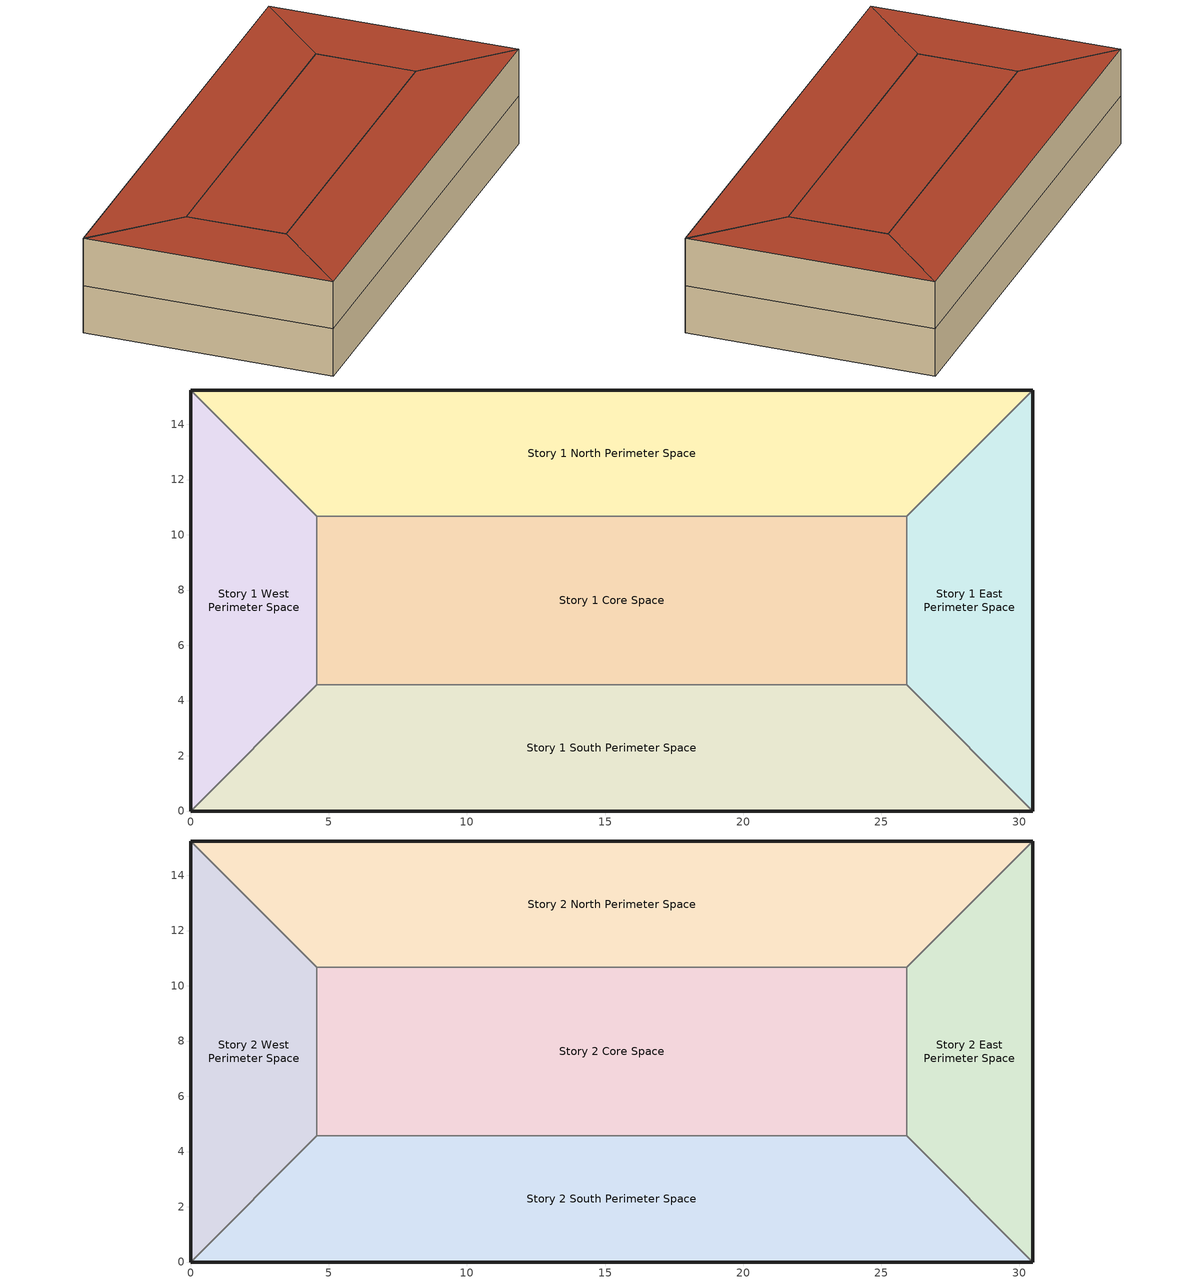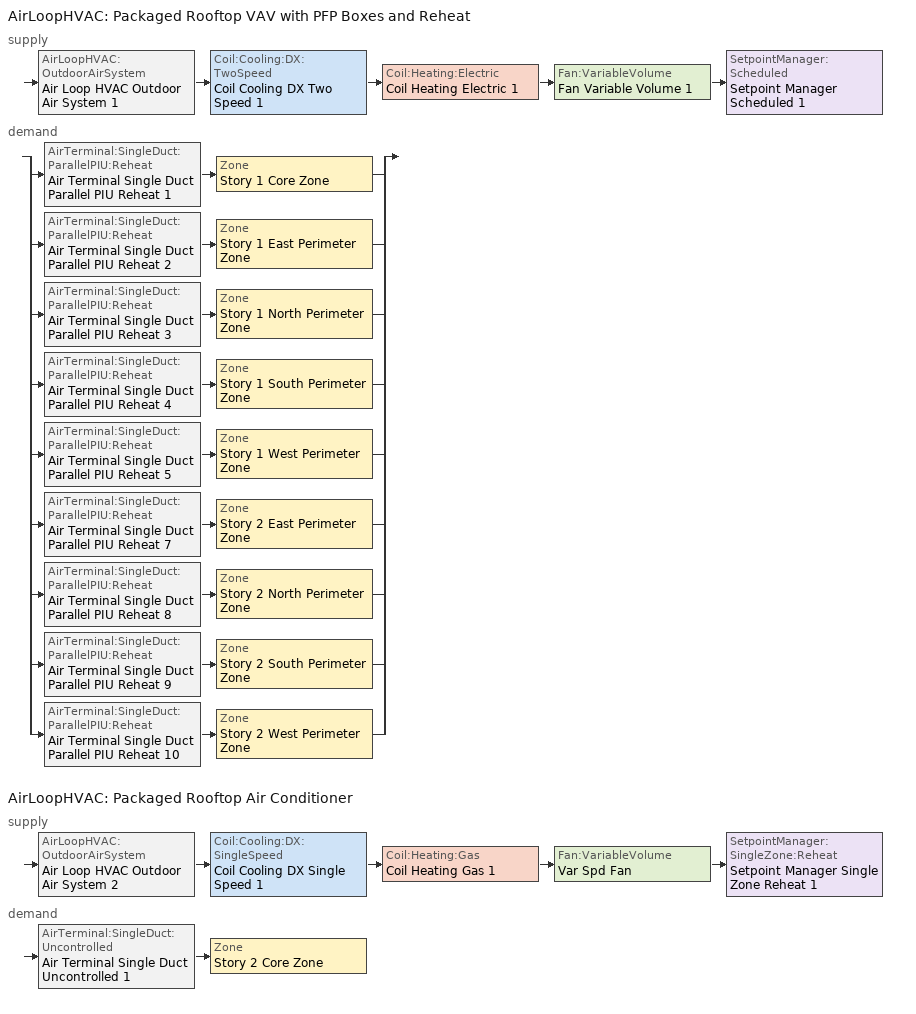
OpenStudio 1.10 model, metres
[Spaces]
Story 1 West Perimeter Space
 floor ground: 0,0 0,15.24 4.57,10.67 4.57,4.57 z0
 wall outside: 0,15.24 0,0 z0:3.05
 wall to Story 1 North Perimeter Space: 4.57,10.67 0,15.24 z0:3.05
 wall to Story 1 Core Space: 4.57,4.57 4.57,10.67 z0:3.05
 wall to Story 1 South Perimeter Space: 0,0 4.57,4.57 z0:3.05
Story 1 North Perimeter Space
 floor ground: 0,15.24 30.48,15.24 25.91,10.67 4.57,10.67 z0
 wall outside: 30.48,15.24 0,15.24 z0:3.05
 wall to Story 1 East Perimeter Space: 25.91,10.67 30.48,15.24 z0:3.05
 wall to Story 1 Core Space: 4.57,10.67 25.91,10.67 z0:3.05
Story 1 East Perimeter Space
 floor ground: 30.48,15.24 30.48,0 25.91,4.57 25.91,10.67 z0
 wall outside: 30.48,0 30.48,15.24 z0:3.05
 wall to Story 1 South Perimeter Space: 25.91,4.57 30.48,0 z0:3.05
 wall to Story 1 Core Space: 25.91,10.67 25.91,4.57 z0:3.05
Story 1 South Perimeter Space
 floor ground: 30.48,0 0,0 4.57,4.57 25.91,4.57 z0
 wall outside: 0,0 30.48,0 z0:3.05
 wall to Story 1 Core Space: 25.91,4.57 4.57,4.57 z0:3.05
Story 1 Core Space
 floor ground: 4.57,4.57 4.57,10.67 25.91,10.67 25.91,4.57 z0
Story 2 West Perimeter Space
 floor to Story 1 West Perimeter Space: 0,0 0,15.24 4.57,10.67 4.57,4.57 z3.05
 wall outside: 0,15.24 0,0 z3.05:6.1
 wall to Story 2 North Perimeter Space: 4.57,10.67 0,15.24 z3.05:6.1
 wall to Story 2 Core Space: 4.57,4.57 4.57,10.67 z3.05:6.1
 wall to Story 2 South Perimeter Space: 0,0 4.57,4.57 z3.05:6.1
 roof outside: 4.57,4.57 4.57,10.67 0,15.24 0,0 z6.1
Story 2 North Perimeter Space
 floor to Story 1 North Perimeter Space: 0,15.24 30.48,15.24 25.91,10.67 4.57,10.67 z3.05
 wall outside: 30.48,15.24 0,15.24 z3.05:6.1
 wall to Story 2 East Perimeter Space: 25.91,10.67 30.48,15.24 z3.05:6.1
 wall to Story 2 Core Space: 4.57,10.67 25.91,10.67 z3.05:6.1
 roof outside: 4.57,10.67 25.91,10.67 30.48,15.24 0,15.24 z6.1
Story 2 East Perimeter Space
 floor to Story 1 East Perimeter Space: 30.48,15.24 30.48,0 25.91,4.57 25.91,10.67 z3.05
 wall outside: 30.48,0 30.48,15.24 z3.05:6.1
 wall to Story 2 South Perimeter Space: 25.91,4.57 30.48,0 z3.05:6.1
 wall to Story 2 Core Space: 25.91,10.67 25.91,4.57 z3.05:6.1
 roof outside: 25.91,10.67 25.91,4.57 30.48,0 30.48,15.24 z6.1
Story 2 South Perimeter Space
 floor to Story 1 South Perimeter Space: 30.48,0 0,0 4.57,4.57 25.91,4.57 z3.05
 wall outside: 0,0 30.48,0 z3.05:6.1
 wall to Story 2 Core Space: 25.91,4.57 4.57,4.57 z3.05:6.1
 roof outside: 25.91,4.57 4.57,4.57 0,0 30.48,0 z6.1
Story 2 Core Space
 floor to Story 1 Core Space: 4.57,4.57 4.57,10.67 25.91,10.67 25.91,4.57 z3.05
 roof outside: 25.91,4.57 25.91,10.67 4.57,10.67 4.57,4.57 z6.1
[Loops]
AirLoopHVAC 'Packaged Rooftop VAV with PFP Boxes and Reheat'
 supply: AirLoopHVAC:OutdoorAirSystem 'Air Loop HVAC Outdoor Air System 1' > Coil:Cooling:DX:TwoSpeed 'Coil Cooling DX Two Speed 1' > Coil:Heating:Electric 'Coil Heating Electric 1' > Fan:VariableVolume 'Fan Variable Volume 1' > SetpointManager:Scheduled 'Setpoint Manager Scheduled 1'
 demand: split
  | AirTerminal:SingleDuct:ParallelPIU:Reheat 'Air Terminal Single Duct Parallel PIU Reheat 1' > Zone 'Story 1 Core Zone'
  | AirTerminal:SingleDuct:ParallelPIU:Reheat 'Air Terminal Single Duct Parallel PIU Reheat 2' > Zone 'Story 1 East Perimeter Zone'
  | AirTerminal:SingleDuct:ParallelPIU:Reheat 'Air Terminal Single Duct Parallel PIU Reheat 3' > Zone 'Story 1 North Perimeter Zone'
  | AirTerminal:SingleDuct:ParallelPIU:Reheat 'Air Terminal Single Duct Parallel PIU Reheat 4' > Zone 'Story 1 South Perimeter Zone'
  | AirTerminal:SingleDuct:ParallelPIU:Reheat 'Air Terminal Single Duct Parallel PIU Reheat 5' > Zone 'Story 1 West Perimeter Zone'
  | AirTerminal:SingleDuct:ParallelPIU:Reheat 'Air Terminal Single Duct Parallel PIU Reheat 7' > Zone 'Story 2 East Perimeter Zone'
  | AirTerminal:SingleDuct:ParallelPIU:Reheat 'Air Terminal Single Duct Parallel PIU Reheat 8' > Zone 'Story 2 North Perimeter Zone'
  | AirTerminal:SingleDuct:ParallelPIU:Reheat 'Air Terminal Single Duct Parallel PIU Reheat 9' > Zone 'Story 2 South Perimeter Zone'
  | AirTerminal:SingleDuct:ParallelPIU:Reheat 'Air Terminal Single Duct Parallel PIU Reheat 10' > Zone 'Story 2 West Perimeter Zone'
AirLoopHVAC 'Packaged Rooftop Air Conditioner'
 supply: AirLoopHVAC:OutdoorAirSystem 'Air Loop HVAC Outdoor Air System 2' > Coil:Cooling:DX:SingleSpeed 'Coil Cooling DX Single Speed 1' > Coil:Heating:Gas 'Coil Heating Gas 1' > Fan:VariableVolume 'Var Spd Fan' > SetpointManager:SingleZone:Reheat 'Setpoint Manager Single Zone Reheat 1'
 demand: AirTerminal:SingleDuct:Uncontrolled 'Air Terminal Single Duct Uncontrolled 1' > Zone 'Story 2 Core Zone'
[Site]
Portland International Ap: Latitude {deg}=45.6; Longitude {deg}=-122.62; Time Zone {hr}=-8; Elevation {m}=6
[ClimateZones]
Climate Zone Institution Name 1=ASHRAE; Climate Zone Document Name 1=ANSI/ASHRAE Standard 169; Climate Zone Document Year 1=2006; Climate Zone Value 1=4C; Climate Zone Institution Name 2=CEC; Climate Zone Document Name 2=California Climate Zone Descriptions; Climate Zone Document Year 2=1995
[Building]
Building 1: Space Type=DOE Ref Pre-1980 - PriSchl - Classroom; Default Construction Set=DOE Ref Pre-1980 - CZ4c - PriSchl; Standards Building Type=PrimarySchool
[SizingPeriod:DesignDay] Barometric Pressure {Pa}=101253; Sky Clearness=0; Rain Indicator=0; Snow Indicator=0; Day of Month=21; Daylight Saving Time Indicator=0; Dry-Bulb Temperature Range Modifier Type=DefaultMultipliers
Name | Maximum Dry-Bulb Temperature {C} | Daily Dry-Bulb Temperature Range {deltaC} | Humidity Indicating Conditions at Maximum Dry-Bulb | Wind Speed {m/s} | Wind Direction {deg} | Month | Day Type | Humidity Indicating Type | Solar Model Indicator | ASHRAE Taub | ASHRAE Taud
Portland International Ap Ann Clg .4% Condns DP=>MDB | 24 | 12.2 | 17.1 | 4.7 | 310 | 8 | SummerDesignDay | Dewpoint | ASHRAETau | 0.358 | 2.549
Portland International Ap Ann Clg .4% Condns Enth=>MDB | 30.8 | 12.2 | 59900 | 4.7 | 310 | 8 | SummerDesignDay | Enthalpy | ASHRAETau | 0.358 | 2.549
Portland International Ap Ann Clg .4% Condns WB=>MDB | 30.6 | 12.2 | 20.8 | 4.7 | 310 | 8 | SummerDesignDay | Wetbulb | ASHRAETau | 0.358 | 2.549
Portland International Ap Ann Clg .4% Condns DB=>MWB | 32.9 | 12.2 | 19.7 | 4.7 | 310 | 8 | SummerDesignDay | Wetbulb | ASHRAETau | 0.358 | 2.549
Portland International Ap Ann Htg Wind 99.6% Condns WS=>MCDB | 1.9 | 0 | 1.9 | 14.3 | 120 | 12 | WinterDesignDay | Wetbulb | ASHRAEClearSky
Portland International Ap Ann Htg 99.6% Condns DB | -4.5 | 0 | -4.5 | 5.1 | 120 | 12 | WinterDesignDay | Wetbulb | ASHRAEClearSky
Portland International Ap Ann Hum_n 99.6% Condns DP=>MCDB | -1.5 | 0 | -12.7 | 5.1 | 120 | 12 | WinterDesignDay | Dewpoint | ASHRAEClearSky
[DefaultConstructionSet]
DOE Ref Pre-1980 - CZ4c - PriSchl: Default Exterior Surface Constructions=Default Surface Constructions 1; Default Interior Surface Constructions=Default Surface Constructions 2; Default Ground Contact Surface Constructions=Default Surface Constructions 3; Default Exterior SubSurface Constructions=Default Sub Surface Constructions 1; Default Interior SubSurface Constructions=Default Sub Surface Constructions 2; Interior Partition Construction=Interior Partition
[DefaultSurfaceConstructions]
Name | Floor Construction | Wall Construction | Roof Ceiling Construction
Default Surface Constructions 1 | ExtSlabCarpet 4in ClimateZone 1-8 | CBECS Before-1980 ExtWall SteelFrame ClimateZone 4c | CBECS Before-1980 ExtRoof IEAD ClimateZone 4c
Default Surface Constructions 2 | Interior Floor | Interior Wall | Interior Ceiling
Default Surface Constructions 3 | ExtSlabCarpet 4in ClimateZone 1-8 | ExtSlabCarpet 4in ClimateZone 1-8 | ExtSlabCarpet 4in ClimateZone 1-8
[Construction]
ExtSlabCarpet 4in ClimateZone 1-8: MAT-CC05 4 HW CONCRETE, CP02 CARPET PAD
CBECS Before-1980 ExtWall SteelFrame ClimateZone 4c: Wood Siding, Steel Frame NonRes Wall Insulation-1.01, 1/2IN Gypsum
CBECS Before-1980 ExtRoof IEAD ClimateZone 4c: Roof Membrane, IEAD NonRes Roof Insulation-2.07, Metal Decking
Interior Floor: F16 Acoustic tile, F05 Ceiling air space resistance, M11 100mm lightweight concrete
Interior Wall: G01a 19mm gypsum board, F04 Wall air space resistance, G01a 19mm gypsum board
Interior Ceiling: M11 100mm lightweight concrete, F05 Ceiling air space resistance, F16 Acoustic tile
CBECS Before-1980 ExtWindow ClimateZone 1-4: Fixed Window 5.84/0.54/0.38
Exterior Door: F08 Metal surface, I01 25mm insulation board
Interior Window: Clear 3mm
Interior Door; Interior Partition: G05 25mm wood
[Material] Thermal Absorptance=0.9
Name | Roughness | Thickness {m} | Conductivity {W/m-K} | Density {kg/m3} | Specific Heat {J/kg-K} | Solar Absorptance | Visible Absorptance
MAT-CC05 4 HW CONCRETE | Rough | 0.1016 | 1.311 | 2240 | 836.8 | 0.85 | 0.85
Wood Siding | MediumSmooth | 0.01 | 0.11 | 544.62 | 1210 | 0.78 | 0.78
Steel Frame NonRes Wall Insulation-1.01 | MediumRough | 0.0336339 | 0.049 | 265 | 836.8 | 0.7 | 0.7
1/2IN Gypsum | Smooth | 0.0127 | 0.16 | 784.9 | 830 | 0.4 | 0.4
Roof Membrane | VeryRough | 0.0095 | 0.16 | 1121.29 | 1460 | 0.7 | 0.7
IEAD NonRes Roof Insulation-2.07 | MediumRough | 0.0892096 | 0.049 | 265 | 836.8 | 0.7 | 0.7
Metal Decking | MediumSmooth | 0.0015 | 45.006 | 7680 | 418.4 | 0.6 | 0.6
F16 Acoustic tile | MediumSmooth | 0.0191 | 0.06 | 368 | 590 | 0.3 | 0.3
M11 100mm lightweight concrete | MediumRough | 0.1016 | 0.53 | 1280 | 840 | 0.5 | 0.5
G01a 19mm gypsum board | MediumSmooth | 0.019 | 0.16 | 800 | 1090 | 0.4 | 0.4
F08 Metal surface | Smooth | 0.0008 | 45.28 | 7824 | 500 | 0.7 | 0.7
I01 25mm insulation board | MediumRough | 0.0254 | 0.03 | 43 | 1210 | 0.6 | 0.6
G05 25mm wood | MediumSmooth | 0.0254 | 0.15 | 608 | 1630 | 0.5 | 0.5
[Material:NoMass]
CP02 CARPET PAD: Roughness=Smooth; Thermal Resistance {m2-K/W}=0.1; Thermal Absorptance=0.9; Solar Absorptance=0.8; Visible Absorptance=0.8
[Material:AirGap]
Name | Thermal Resistance {m2-K/W}
F05 Ceiling air space resistance | 0.18
F04 Wall air space resistance | 0.15
[DefaultSubSurfaceConstructions]
Name | Fixed Window Construction | Operable Window Construction | Door Construction | Tubular Daylight Dome Construction | Tubular Daylight Diffuser Construction
Default Sub Surface Constructions 1 | CBECS Before-1980 ExtWindow ClimateZone 1-4 | CBECS Before-1980 ExtWindow ClimateZone 1-4 | Exterior Door | Interior Window | Interior Window
Default Sub Surface Constructions 2 | Interior Window | Interior Window | Interior Door
[WindowMaterial:SimpleGlazingSystem]
Fixed Window 5.84/0.54/0.38: U-Factor {W/m2-K}=5.84; Solar Heat Gain Coefficient=0.54; Visible Transmittance=0.38
[WindowMaterial:Glazing]
Clear 3mm: Optical Data Type=SpectralAverage; Thickness {m}=0.003; Solar Transmittance at Normal Incidence=0.837; Front Side Solar Reflectance at Normal Incidence=0.075; Back Side Solar Reflectance at Normal Incidence=0; Visible Transmittance at Normal Incidence=0.898; Front Side Visible Reflectance at Normal Incidence=0.081; Back Side Visible Reflectance at Normal Incidence=0; Infrared Transmittance at Normal Incidence=0; Front Side Infrared Hemispherical Emissivity=0.84; Back Side Infrared Hemispherical Emissivity=0.84; Conductivity {W/m-K}=0.9; Dirt Correction Factor for Solar and Visible Transmittance=1; Solar Diffusing=No
[BuildingStory] Nominal Floor to Floor Height {m}=3.048
Name | Nominal Z Coordinate {m}
Story 1 | 0
Story 2 | 3.048
[Space]
Name | Building Story | Thermal Zone
Story 1 West Perimeter Space | Story 1 | Story 1 West Perimeter Zone
Story 1 North Perimeter Space | Story 1 | Story 1 North Perimeter Zone
Story 1 East Perimeter Space | Story 1 | Story 1 East Perimeter Zone
Story 1 South Perimeter Space | Story 1 | Story 1 South Perimeter Zone
Story 1 Core Space | Story 1 | Story 1 Core Zone
Story 2 West Perimeter Space | Story 2 | Story 2 West Perimeter Zone
Story 2 North Perimeter Space | Story 2 | Story 2 North Perimeter Zone
Story 2 East Perimeter Space | Story 2 | Story 2 East Perimeter Zone
Story 2 South Perimeter Space | Story 2 | Story 2 South Perimeter Zone
Story 2 Core Space | Story 2 | Story 2 Core Zone
[ThermalZone] Use Ideal Air Loads=No
Name | Thermostat
Story 2 West Perimeter Zone | Thermostat Setpoint Dual Setpoint 9
Story 1 West Perimeter Zone | Thermostat Setpoint Dual Setpoint 7
Story 2 North Perimeter Zone | Thermostat Setpoint Dual Setpoint 5
Story 1 Core Zone | Thermostat Setpoint Dual Setpoint 1
Story 1 South Perimeter Zone | Thermostat Setpoint Dual Setpoint 2
Story 2 South Perimeter Zone | Thermostat Setpoint Dual Setpoint 3
Story 1 North Perimeter Zone | Thermostat Setpoint Dual Setpoint 8
Story 2 Core Zone | Thermostat Setpoint Dual Setpoint 6
Story 2 East Perimeter Zone | Thermostat Setpoint Dual Setpoint 10
Story 1 East Perimeter Zone | Thermostat Setpoint Dual Setpoint 4
[Sizing:Zone] Zone Cooling Design Supply Air Temperature Input Method=SupplyAirTemperature; Zone Cooling Design Supply Air Temperature {C}=14; Zone Cooling Design Supply Air Temperature Difference {deltaC}=11.11; Zone Heating Design Supply Air Temperature Input Method=SupplyAirTemperature; Zone Heating Design Supply Air Temperature {C}=40; Zone Heating Design Supply Air Temperature Difference {deltaC}=11.11; Zone Cooling Design Supply Air Humidity Ratio {kg-H2O/kg-air}=0.0085; Zone Heating Design Supply Air Humidity Ratio {kg-H2O/kg-air}=0.008; Cooling Design Air Flow Method=DesignDay; Heating Design Air Flow Method=DesignDay; Account for Dedicated Outdoor Air System=No; Dedicated Outdoor Air System Control Strategy=NeutralSupplyAir; Dedicated Outdoor Air Low Setpoint Temperature for Design {C}=autosize; Dedicated Outdoor Air High Setpoint Temperature for Design {C}=autosize
Story 2 West Perimeter Zone; Story 1 West Perimeter Zone; Story 2 North Perimeter Zone; Story 1 Core Zone; Story 1 South Perimeter Zone; Story 2 South Perimeter Zone; Story 1 North Perimeter Zone; Story 2 Core Zone; Story 2 East Perimeter Zone; Story 1 East Perimeter Zone
[Zone equipment]
Story 2 West Perimeter Zone: Air Terminal Single Duct Parallel PIU Reheat 10
Story 1 West Perimeter Zone: Air Terminal Single Duct Parallel PIU Reheat 5
Story 2 North Perimeter Zone: Air Terminal Single Duct Parallel PIU Reheat 8
Story 1 Core Zone: Air Terminal Single Duct Parallel PIU Reheat 1
Story 1 South Perimeter Zone: Air Terminal Single Duct Parallel PIU Reheat 4
Story 2 South Perimeter Zone: Air Terminal Single Duct Parallel PIU Reheat 9
Story 1 North Perimeter Zone: Air Terminal Single Duct Parallel PIU Reheat 3
Story 2 Core Zone: Air Terminal Single Duct Uncontrolled 1
Story 2 East Perimeter Zone: Air Terminal Single Duct Parallel PIU Reheat 7
Story 1 East Perimeter Zone: Air Terminal Single Duct Parallel PIU Reheat 2
[SpaceType]
DOE Ref Pre-1980 - PriSchl - Classroom: Default Schedule Set=DOE Ref Pre-1980 - PriSchl - Classroom Schedule Set; Design Specification Outdoor Air Object=DOE Ref Pre-1980 - PriSchl - Classroom Ventilation; Standards Building Type=PrimarySchool; Standards Space Type=Classroom
[DefaultScheduleSet]
DOE Ref Pre-1980 - PriSchl - Classroom Schedule Set: Number of People Schedule=PrimarySchool Bldg Occ; People Activity Level Schedule=PrimarySchool Activity; Lighting Schedule=PrimarySchool Bldg Light; Electric Equipment Schedule=PrimarySchool Bldg Equip; Infiltration Schedule=PrimarySchool Infil
[Lights:Definition]
DOE Ref Pre-1980 - PriSchl - Classroom Lights Definition: Design Level Calculation Method=Watts/Area; Watts per Space Floor Area {W/m2}=31.2153
[Lights]
DOE Ref Pre-1980 - PriSchl - Classroom Lights: Lights Definition=DOE Ref Pre-1980 - PriSchl - Classroom Lights Definition; Space or SpaceType=DOE Ref Pre-1980 - PriSchl - Classroom
[DesignSpecification:OutdoorAir]
DOE Ref Pre-1980 - PriSchl - Classroom Ventilation: Outdoor Air Method=Sum; Outdoor Air Flow per Person {m3/s-person}=0.00707921
[People:Definition]
DOE Ref Pre-1980 - PriSchl - Classroom People Definition: Number of People Calculation Method=People/Area; People per Space Floor Area {person/m2}=0.249938; Fraction Radiant=0.3
[People]
DOE Ref Pre-1980 - PriSchl - Classroom People: People Definition=DOE Ref Pre-1980 - PriSchl - Classroom People Definition; Space or SpaceType=DOE Ref Pre-1980 - PriSchl - Classroom
[SpaceInfiltration:DesignFlowRate]
DOE Ref Pre-1980 - PriSchl - Classroom Infiltration: Space or SpaceType=DOE Ref Pre-1980 - PriSchl - Classroom; Design Flow Rate Calculation Method=Flow/ExteriorArea; Flow per Exterior Surface Area {m3/s-m2}=0.00113386
[ElectricEquipment:Definition]
DOE Ref Pre-1980 - PriSchl - Classroom Electric Equipment Definition: Design Level Calculation Method=Watts/Area; Watts per Space Floor Area {W/m2}=14.9618
[ElectricEquipment]
DOE Ref Pre-1980 - PriSchl - Classroom Electric Equipment: Electric Equipment Definition=DOE Ref Pre-1980 - PriSchl - Classroom Electric Equipment Definition; Space or SpaceType=DOE Ref Pre-1980 - PriSchl - Classroom
[ThermostatSetpoint:DualSetpoint] Heating Setpoint Temperature Schedule=PrimarySchool HtgSetp; Cooling Setpoint Temperature Schedule=PrimarySchool ClgSetp
Thermostat Setpoint Dual Setpoint 1; Thermostat Setpoint Dual Setpoint 2; Thermostat Setpoint Dual Setpoint 3; Thermostat Setpoint Dual Setpoint 4; Thermostat Setpoint Dual Setpoint 5; Thermostat Setpoint Dual Setpoint 6; Thermostat Setpoint Dual Setpoint 7; Thermostat Setpoint Dual Setpoint 8; Thermostat Setpoint Dual Setpoint 9; Thermostat Setpoint Dual Setpoint 10
[AirLoopHVAC] Availability Schedule=Always On Discrete; Design Supply Air Flow Rate {m3/s}=AutoSize
Packaged Rooftop VAV with PFP Boxes and Reheat; Packaged Rooftop Air Conditioner
[Sizing:System] Type of Load to Size On=Sensible; Design Outdoor Air Flow Rate {m3/s}=Autosize; Preheat Design Temperature {C}=7; Preheat Design Humidity Ratio {kg-H2O/kg-Air}=0.008; Precool Design Temperature {C}=12.8; Precool Design Humidity Ratio {kg-H2O/kg-Air}=0.008; Central Cooling Design Supply Air Temperature {C}=12.8; Sizing Option=NonCoincident; 100% Outdoor Air in Cooling=Yes; 100% Outdoor Air in Heating=Yes; Central Cooling Design Supply Air Humidity Ratio {kg-H2O/kg-Air}=0.0085; Central Heating Design Supply Air Humidity Ratio {kg-H2O/kg-Air}=0.008; Cooling Design Air Flow Method=DesignDay; Cooling Design Air Flow Rate {m3/s}=0; Heating Design Air Flow Method=DesignDay; Heating Design Air Flow Rate {m3/s}=0; System Outdoor Air Method=ZoneSum; Zone Maximum Outdoor Air Fraction=1; Cooling Supply Air Flow Rate Per Floor Area {m3/s-m2}=0.00996765; Cooling Fraction of Autosized Cooling Supply Air Flow Rate=1; Cooling Supply Air Flow Rate Per Unit Cooling Capacity {m3/s-W}=3.94755e-05; Heating Supply Air Flow Rate Per Floor Area {m3/s-m2}=0.00996765; Heating Fraction of Autosized Heating Supply Air Flow Rate=1; Heating Fraction of Autosized Cooling Supply Air Flow Rate=1; Heating Supply Air Flow Rate Per Unit Heating Capacity {m3/s-W}=3.15882e-05; Cooling Design Capacity Method=CoolingDesignCapacity; Cooling Design Capacity {W}=autosize; Cooling Design Capacity Per Floor Area {W/m2}=234.7; Fraction of Autosized Cooling Design Capacity=1; Heating Design Capacity Method=HeatingDesignCapacity; Heating Design Capacity {W}=autosize; Heating Design Capacity Per Floor Area {W/m2}=157; Fraction of Autosized Heating Design Capacity=1; Central Cooling Capacity Control Method=OnOff
Name | Minimum System Air Flow Ratio | Central Heating Design Supply Air Temperature {C}
Packaged Rooftop VAV with PFP Boxes and Reheat | 0.3 | 16.7
Packaged Rooftop Air Conditioner | 1 | 40
[Fan:VariableVolume] Fan Efficiency=0.6045; Maximum Flow Rate {m3/s}=Autosize; Fan Power Minimum Flow Rate Input Method=FixedFlowRate; Fan Power Minimum Flow Fraction=0; Fan Power Minimum Air Flow Rate {m3/s}=0; Motor Efficiency=0.93; Motor In Airstream Fraction=1; Fan Power Coefficient 1=0.0407599; Fan Power Coefficient 2=0.088045; Fan Power Coefficient 3=-0.0729261; Fan Power Coefficient 4=0.94374; Fan Power Coefficient 5=0
Name | Availability Schedule | Pressure Rise {Pa}
Fan Variable Volume 1 | Always On Discrete | 500
Var Spd Fan | Always On Discrete 1 | 1017.592
[Coil:Heating:Electric] Availability Schedule=Always On Discrete
Coil Heating Electric 1; Coil Heating Electric 2; Coil Heating Electric 3; Coil Heating Electric 4; Coil Heating Electric 5; Coil Heating Electric 6; Coil Heating Electric 8; Coil Heating Electric 9; Coil Heating Electric 10; Coil Heating Electric 11
[Coil:Cooling:DX:TwoSpeed]
Coil Cooling DX Two Speed 1: Availability Schedule=Always On Discrete; Rated High Speed Total Cooling Capacity {W}=Autosize; Rated High Speed Sensible Heat Ratio=Autosize; Rated High Speed COP {W/W}=3; Rated High Speed Air Flow Rate {m3/s}=Autosize; Total Cooling Capacity Function of Temperature Curve=Curve Biquadratic 1; Total Cooling Capacity Function of Flow Fraction Curve=Curve Quadratic 1; Energy Input Ratio Function of Temperature Curve=Curve Biquadratic 2; Energy Input Ratio Function of Flow Fraction Curve=Curve Quadratic 2; Part Load Fraction Correlation Curve=Curve Quadratic 3; Rated Low Speed Total Cooling Capacity {W}=Autosize; Rated Low Speed Sensible Heat Ratio=0.69; Rated Low Speed COP {W/W}=3; Low Speed Total Cooling Capacity Function of Temperature Curve=Curve Biquadratic 3; Low Speed Energy Input Ratio Function of Temperature Curve=Curve Biquadratic 4; Condenser Type=AirCooled; High Speed Evaporative Condenser Effectiveness=0; High Speed Evaporative Condenser Air Flow Rate {m3/s}=Autosize; High Speed Evaporative Condenser Pump Rated Power Consumption {W}=Autosize; Low Speed Evaporative Condenser Effectiveness=0; Low Speed Evaporative Condenser Air Flow Rate {m3/s}=Autosize; Low Speed Evaporative Condenser Pump Rated Power Consumption {W}=Autosize; Basin Heater Capacity {W/K}=10; Basin Heater Setpoint Temperature {C}=2
[SetpointManager:Scheduled]
Setpoint Manager Scheduled 1: Control Variable=Temperature; Schedule=Deck_Temperature
[Controller:OutdoorAir] Minimum Outdoor Air Flow Rate {m3/s}=Autosize; Maximum Outdoor Air Flow Rate {m3/s}=Autosize; Economizer Control Type=NoEconomizer; Economizer Control Action Type=ModulateFlow; Economizer Maximum Limit Dry-Bulb Temperature {C}=28; Economizer Maximum Limit Enthalpy {J/kg}=64000; Economizer Minimum Limit Dry-Bulb Temperature {C}=-100; Lockout Type=NoLockout; Minimum Limit Type=FixedMinimum; High Humidity Control=No; Heat Recovery Bypass Control Type=BypassWhenWithinEconomizerLimits
Name | Controller Mechanical Ventilation
Controller Outdoor Air 1 | Controller Mechanical Ventilation 1
Controller Outdoor Air 2 | Controller Mechanical Ventilation 2
[Controller:MechanicalVentilation] Availability Schedule=Always On Discrete; System Outdoor Air Method=ZoneSum
Controller Mechanical Ventilation 1; Controller Mechanical Ventilation 2
[AirLoopHVAC:OutdoorAirSystem]
Name | Controller
Air Loop HVAC Outdoor Air System 1 | Controller Outdoor Air 1
Air Loop HVAC Outdoor Air System 2 | Controller Outdoor Air 2
[Fan:ConstantVolume] Availability Schedule=Always On Discrete; Pressure Rise {Pa}=300; Maximum Flow Rate {m3/s}=AutoSize
Fan Constant Volume 1; Fan Constant Volume 2; Fan Constant Volume 3; Fan Constant Volume 4; Fan Constant Volume 5; Fan Constant Volume 7; Fan Constant Volume 8; Fan Constant Volume 9; Fan Constant Volume 10
[AirTerminal:SingleDuct:ParallelPIU:Reheat] Availability Schedule=Always On Discrete; Maximum Primary Air Flow Rate {m3/s}=Autosize; Maximum Secondary Air Flow Rate {m3/s}=Autosize; Minimum Primary Air Flow Fraction=Autosize; Fan On Flow Fraction=Autosize; Maximum Hot Water or Steam Flow Rate {m3/s}=Autosize; Minimum Hot Water or Steam Flow Rate {m3/s}=0; Convergence Tolerance=0.001
Name | Fan | Reheat Coil
Air Terminal Single Duct Parallel PIU Reheat 1 | Fan Constant Volume 1 | Coil Heating Electric 2
Air Terminal Single Duct Parallel PIU Reheat 2 | Fan Constant Volume 2 | Coil Heating Electric 3
Air Terminal Single Duct Parallel PIU Reheat 3 | Fan Constant Volume 3 | Coil Heating Electric 4
Air Terminal Single Duct Parallel PIU Reheat 4 | Fan Constant Volume 4 | Coil Heating Electric 5
Air Terminal Single Duct Parallel PIU Reheat 5 | Fan Constant Volume 5 | Coil Heating Electric 6
Air Terminal Single Duct Parallel PIU Reheat 7 | Fan Constant Volume 7 | Coil Heating Electric 8
Air Terminal Single Duct Parallel PIU Reheat 8 | Fan Constant Volume 8 | Coil Heating Electric 9
Air Terminal Single Duct Parallel PIU Reheat 9 | Fan Constant Volume 9 | Coil Heating Electric 10
Air Terminal Single Duct Parallel PIU Reheat 10 | Fan Constant Volume 10 | Coil Heating Electric 11
[Coil:Heating:Gas]
Coil Heating Gas 1: Availability Schedule=Always On Discrete; Gas Burner Efficiency=0.8; Nominal Capacity {W}=AutoSize; Parasitic Electric Load {W}=0; Parasitic Gas Load {W}=0
[Coil:Cooling:DX:SingleSpeed]
Coil Cooling DX Single Speed 1: Availability Schedule=Always On Discrete; Rated Total Cooling Capacity {W}=autosize; Rated Sensible Heat Ratio=autosize; Rated COP {W/W}=3; Rated Air Flow Rate {m3/s}=autosize; Rated Evaporator Fan Power Per Volume Flow Rate {W/(m3/s)}=773.3; Total Cooling Capacity Function of Temperature Curve=Curve Biquadratic 5; Total Cooling Capacity Function of Flow Fraction Curve=Curve Quadratic 4; Energy Input Ratio Function of Temperature Curve=Curve Biquadratic 6; Energy Input Ratio Function of Flow Fraction Curve=Curve Quadratic 5; Part Load Fraction Correlation Curve=Curve Quadratic 6; Condenser Type=AirCooled; Evaporative Condenser Effectiveness=0; Evaporative Condenser Air Flow Rate {m3/s}=Autosize; Evaporative Condenser Pump Rated Power Consumption {W}=Autosize; Crankcase Heater Capacity {W}=0; Maximum Outdoor Dry-Bulb Temperature for Crankcase Heater Operation {C}=0; Basin Heater Capacity {W/K}=0; Basin Heater Setpoint Temperature {C}=10
[SetpointManager:SingleZone:Reheat]
Setpoint Manager Single Zone Reheat 1: Minimum Supply Air Temperature {C}=-99; Maximum Supply Air Temperature {C}=99; Control Zone=Story 2 Core Zone
[AirTerminal:SingleDuct:Uncontrolled]
Air Terminal Single Duct Uncontrolled 1: Availability Schedule=Always On Discrete; Maximum Air Flow Rate {m3/s}=AutoSize
[Schedule:Ruleset]
Name | Default Day Schedule | Summer Design Day Schedule | Winter Design Day Schedule
PrimarySchool Bldg Light | PrimarySchool Bldg Light Default Schedule | PrimarySchool Bldg Light Summer Design Day | PrimarySchool Bldg Light Winter Design Day
PrimarySchool Activity | PrimarySchool Activity Default Schedule | PrimarySchool Activity Summer Design Day | PrimarySchool Activity Winter Design Day
PrimarySchool Infil | PrimarySchool Infil Default Schedule | PrimarySchool Infil Summer Design Day | PrimarySchool Infil Winter Design Day
PrimarySchool Bldg Equip | PrimarySchool Bldg Equip Default Schedule | PrimarySchool Bldg Equip Summer Design Day | PrimarySchool Bldg Equip Winter Design Day
PrimarySchool HtgSetp | PrimarySchool HtgSetp Default Schedule | PrimarySchool HtgSetp Summer Design Day | PrimarySchool HtgSetp Winter Design Day
PrimarySchool ClgSetp | PrimarySchool ClgSetp Default Schedule | PrimarySchool ClgSetp Summer Design Day | PrimarySchool ClgSetp Winter Design Day
PrimarySchool Bldg Occ | PrimarySchool Bldg Occ Default Schedule | PrimarySchool Bldg Occ Summer Design Day | PrimarySchool Bldg Occ Winter Design Day
Deck_Temperature | Deck_Temperature_Default | Deck_Temperature_Summer_Design_Day | Deck_Temperature_Winter_Design_Day
[Schedule:Day]
PrimarySchool Bldg Light Default Schedule; PrimarySchool Bldg Light Summer Design Day; PrimarySchool Bldg Light Rule 2 Day Schedule: 7, 0, 0.1773, 21, 0, 0.9, 24, 0, 0.1773
PrimarySchool Bldg Light Winter Design Day; PrimarySchool Bldg Light Rule 1 Day Schedule; PrimarySchool Bldg Light Rule 3 Day Schedule; PrimarySchool Bldg Light Rule 5 Day Schedule: 24, 0, 0.1773
PrimarySchool Bldg Light Rule 4 Day Schedule: 8, 0, 0.1773, 20, 0, 0.5, 24, 0, 0.1773
PrimarySchool Activity Default Schedule; PrimarySchool Activity Summer Design Day; PrimarySchool Activity Winter Design Day: 24, 0, 120
PrimarySchool Infil Default Schedule; PrimarySchool Infil Summer Design Day; PrimarySchool Infil Winter Design Day: 7, 0, 1, 21, 0, 0.5, 24, 0, 1
PrimarySchool Bldg Equip Default Schedule; PrimarySchool Bldg Equip Summer Design Day; PrimarySchool Bldg Equip Rule 2 Day Schedule: 8, 0, 0.35, 17, 0, 0.95, 24, 0, 0.35
PrimarySchool Bldg Equip Winter Design Day; PrimarySchool Bldg Equip Rule 1 Day Schedule; PrimarySchool Bldg Equip Rule 5 Day Schedule: 24, 0, 0.35
PrimarySchool Bldg Equip Rule 3 Day Schedule: 24, 0, 0.25
PrimarySchool Bldg Equip Rule 4 Day Schedule: 8, 0, 0.25, 17, 0, 0.5, 24, 0, 0.25
PrimarySchool HtgSetp Default Schedule; PrimarySchool HtgSetp Rule 1 Day Schedule: 6, 0, 16, 21, 0, 21, 24, 0, 16
PrimarySchool HtgSetp Summer Design Day: 24, 0, 16
PrimarySchool HtgSetp Winter Design Day: 24, 0, 21
PrimarySchool HtgSetp Rule 2 Day Schedule: 7, 0, 16, 18, 0, 21, 24, 0, 16
PrimarySchool ClgSetp Default Schedule; PrimarySchool ClgSetp Rule 1 Day Schedule: 6, 0, 27, 21, 0, 24, 24, 0, 27
PrimarySchool ClgSetp Summer Design Day: 24, 0, 24
PrimarySchool ClgSetp Winter Design Day: 24, 0, 27
PrimarySchool ClgSetp Rule 2 Day Schedule: 7, 0, 27, 18, 0, 24, 24, 0, 27
PrimarySchool Bldg Occ Default Schedule; PrimarySchool Bldg Occ Summer Design Day; PrimarySchool Bldg Occ Rule 2 Day Schedule: 8, 0, 0, 16, 0, 0.75, 21, 0, 0.15, 24, 0, 0
PrimarySchool Bldg Occ Winter Design Day; PrimarySchool Bldg Occ Rule 1 Day Schedule; PrimarySchool Bldg Occ Rule 3 Day Schedule; PrimarySchool Bldg Occ Rule 5 Day Schedule: 24, 0, 0
PrimarySchool Bldg Occ Rule 4 Day Schedule: 8, 0, 0, 21, 0, 0.15, 24, 0, 0
Deck_Temperature_Default; Deck_Temperature_Summer_Design_Day; Deck_Temperature_Winter_Design_Day: 24, 0, 12.8
[Schedule:Rule] Date Specification Type=DateRange; Start Day=1
Name | Schedule Ruleset | Rule Order | Day Schedule | Apply Sunday | Apply Monday | Apply Tuesday | Apply Wednesday | Apply Thursday | Apply Friday | Apply Saturday | Start Month | End Month | End Day
PrimarySchool Bldg Light Rule 1 | PrimarySchool Bldg Light | 0 | PrimarySchool Bldg Light Rule 1 Day Schedule | Yes | No | No | No | No | No | Yes | 9 | 12 | 31
PrimarySchool Bldg Light Rule 2 | PrimarySchool Bldg Light | 1 | PrimarySchool Bldg Light Rule 2 Day Schedule | No | Yes | Yes | Yes | Yes | Yes | No | 9 | 12 | 31
PrimarySchool Bldg Light Rule 3 | PrimarySchool Bldg Light | 2 | PrimarySchool Bldg Light Rule 3 Day Schedule | Yes | No | No | No | No | No | Yes | 7 | 9 | 1
PrimarySchool Bldg Light Rule 4 | PrimarySchool Bldg Light | 3 | PrimarySchool Bldg Light Rule 4 Day Schedule | No | Yes | Yes | Yes | Yes | Yes | No | 7 | 9 | 1
PrimarySchool Bldg Light Rule 5 | PrimarySchool Bldg Light | 4 | PrimarySchool Bldg Light Rule 5 Day Schedule | Yes | No | No | No | No | No | Yes | 1 | 6 | 30
PrimarySchool Bldg Equip Rule 1 | PrimarySchool Bldg Equip | 0 | PrimarySchool Bldg Equip Rule 1 Day Schedule | Yes | No | No | No | No | No | Yes | 9 | 12 | 31
PrimarySchool Bldg Equip Rule 2 | PrimarySchool Bldg Equip | 1 | PrimarySchool Bldg Equip Rule 2 Day Schedule | No | Yes | Yes | Yes | Yes | Yes | No | 9 | 12 | 31
PrimarySchool Bldg Equip Rule 3 | PrimarySchool Bldg Equip | 2 | PrimarySchool Bldg Equip Rule 3 Day Schedule | Yes | No | No | No | No | No | Yes | 7 | 9 | 1
PrimarySchool Bldg Equip Rule 4 | PrimarySchool Bldg Equip | 3 | PrimarySchool Bldg Equip Rule 4 Day Schedule | No | Yes | Yes | Yes | Yes | Yes | No | 7 | 9 | 1
PrimarySchool Bldg Equip Rule 5 | PrimarySchool Bldg Equip | 4 | PrimarySchool Bldg Equip Rule 5 Day Schedule | Yes | No | No | No | No | No | Yes | 1 | 6 | 30
PrimarySchool HtgSetp Rule 1 | PrimarySchool HtgSetp | 0 | PrimarySchool HtgSetp Rule 1 Day Schedule | Yes | Yes | Yes | Yes | Yes | Yes | Yes | 9 | 12 | 31
PrimarySchool HtgSetp Rule 2 | PrimarySchool HtgSetp | 1 | PrimarySchool HtgSetp Rule 2 Day Schedule | Yes | Yes | Yes | Yes | Yes | Yes | Yes | 7 | 9 | 1
PrimarySchool ClgSetp Rule 1 | PrimarySchool ClgSetp | 0 | PrimarySchool ClgSetp Rule 1 Day Schedule | Yes | Yes | Yes | Yes | Yes | Yes | Yes | 9 | 12 | 31
PrimarySchool ClgSetp Rule 2 | PrimarySchool ClgSetp | 1 | PrimarySchool ClgSetp Rule 2 Day Schedule | Yes | Yes | Yes | Yes | Yes | Yes | Yes | 7 | 9 | 1
PrimarySchool Bldg Occ Rule 1 | PrimarySchool Bldg Occ | 0 | PrimarySchool Bldg Occ Rule 1 Day Schedule | Yes | No | No | No | No | No | Yes | 9 | 12 | 31
PrimarySchool Bldg Occ Rule 2 | PrimarySchool Bldg Occ | 1 | PrimarySchool Bldg Occ Rule 2 Day Schedule | No | Yes | Yes | Yes | Yes | Yes | No | 9 | 12 | 31
PrimarySchool Bldg Occ Rule 3 | PrimarySchool Bldg Occ | 2 | PrimarySchool Bldg Occ Rule 3 Day Schedule | Yes | No | No | No | No | No | Yes | 7 | 9 | 1
PrimarySchool Bldg Occ Rule 4 | PrimarySchool Bldg Occ | 3 | PrimarySchool Bldg Occ Rule 4 Day Schedule | No | Yes | Yes | Yes | Yes | Yes | No | 7 | 9 | 1
PrimarySchool Bldg Occ Rule 5 | PrimarySchool Bldg Occ | 4 | PrimarySchool Bldg Occ Rule 5 Day Schedule | Yes | No | No | No | No | No | Yes | 1 | 6 | 30
[Schedule:Constant] Value=1
Always On Discrete; Always On Discrete 1
[Curve:Biquadratic] Minimum Value of x=17; Maximum Value of x=22; Minimum Value of y=13; Maximum Value of y=46
Name | Coefficient1 Constant | Coefficient2 x | Coefficient3 x**2 | Coefficient4 y | Coefficient5 y**2 | Coefficient6 x*y
Curve Biquadratic 1; Curve Biquadratic 3 | 0.42415 | 0.04426 | -0.00042 | 0.00333 | -8e-05 | -0.00021
Curve Biquadratic 2; Curve Biquadratic 4 | 1.23649 | -0.02431 | 0.00057 | -0.01434 | 0.00063 | -0.00038
Curve Biquadratic 5 | 0.942588 | 0.00954335 | 0.00068377 | -0.0110427 | 5.249e-06 | -9.72e-06
Curve Biquadratic 6 | 0.342414 | 0.034885 | -0.0006237 | 0.00497722 | 0.000437951 | -0.000728028
[Curve:Quadratic]
Name | Coefficient1 Constant | Coefficient2 x | Coefficient3 x**2 | Minimum Value of x | Maximum Value of x
Curve Quadratic 1 | 0.77136 | 0.34053 | -0.11088 | 0.75918 | 1.13877
Curve Quadratic 2 | 1.2055 | -0.32953 | 0.12308 | 0.75918 | 1.13877
Curve Quadratic 3 | 0.771 | 0.229 | 0 | 0 | 1
Curve Quadratic 4 | 0.8 | 0.2 | 0 | 0.5 | 1.5
Curve Quadratic 5 | 1.5 | -0.1 | 0.2 | 0.6 | 1.5
Curve Quadratic 6 | 0.85 | 0.15 | 0 | 0 | 1
